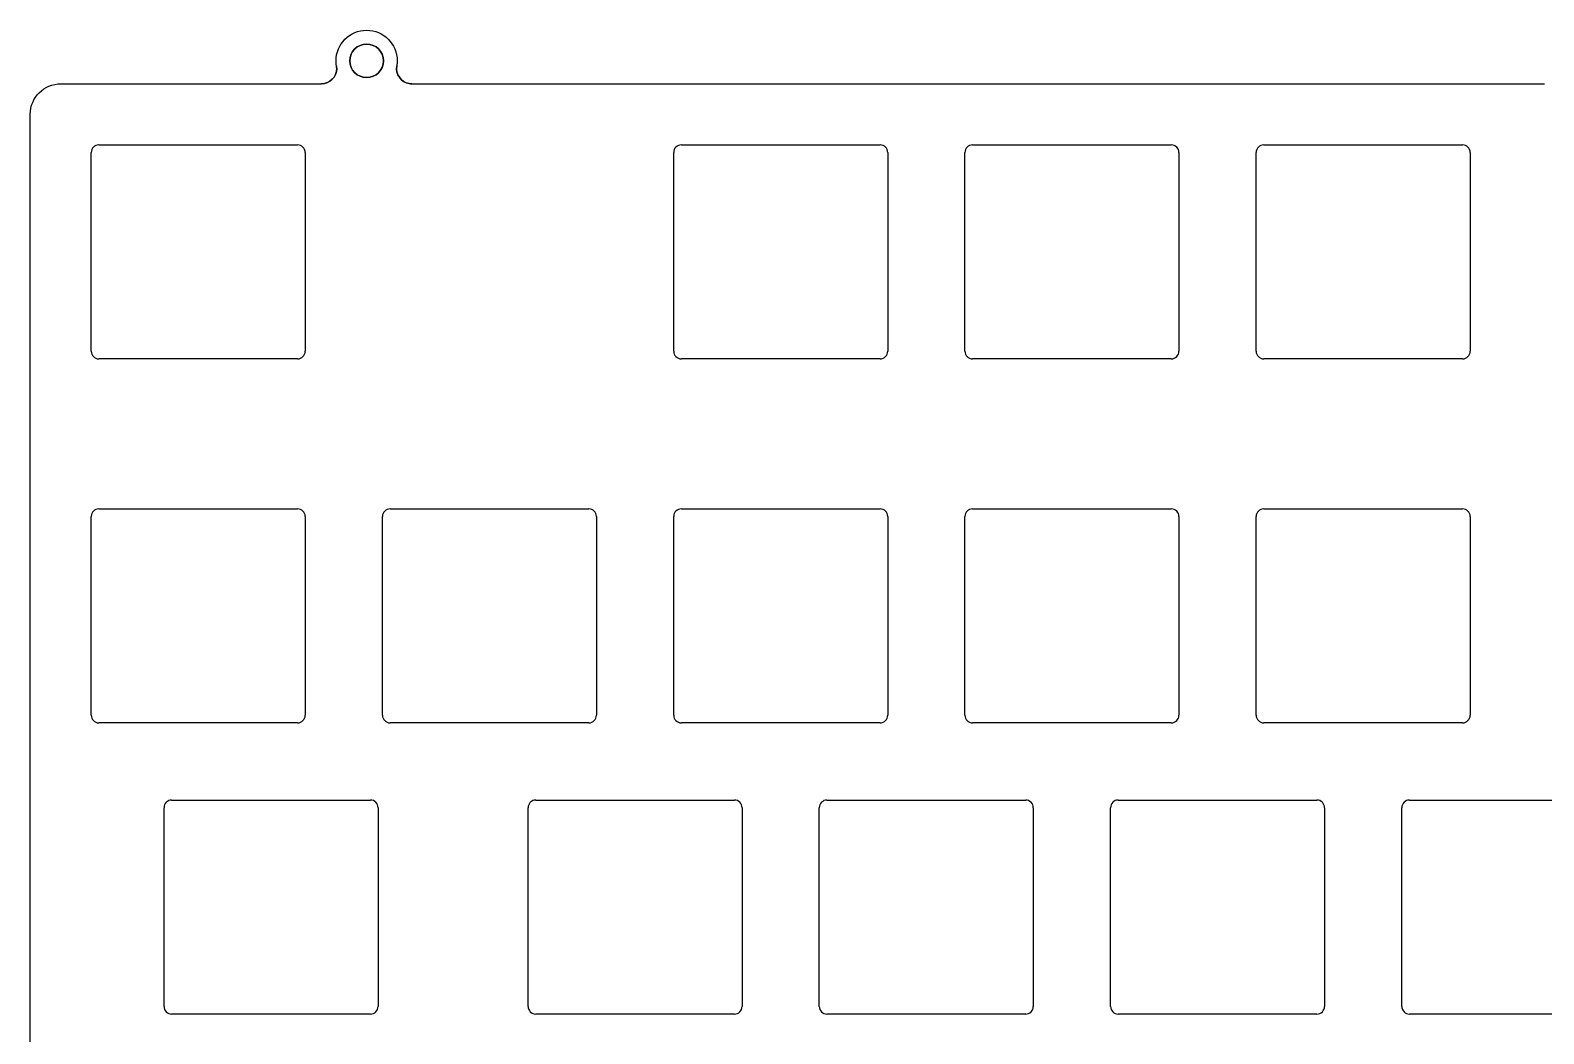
# Model space of a CAD drawing. Header units: inches. Extents: x 20 to 370, y 82 to 211.
# Drawn here: x 19.8 to 118.8, y 145.4 to 211 of the extents above; entities that cross this region are included whole.
import ezdxf

# ---------------------------------------------------------------- set-up
doc = ezdxf.new("R2010")
doc.units = ezdxf.units.IN
doc.header["$MEASUREMENT"] = 0
doc.layers.add('Layer 1', color=7, linetype='Continuous')

# ---------------------------------------------------------------- blocks, each defined once
blk = doc.blocks.new('block 29')
at = {"layer": 'Layer 1', "color": 250, "lineweight": 25, "true_color": 0x333333}
blk.add_lwpolyline([(43.827, 209.035), (43.827, 209.035)], dxfattribs=at)
blk = doc.blocks.new('block 30')
at = {"layer": 'Layer 1', "color": 250, "lineweight": 25, "true_color": 0x333333}
blk.add_lwpolyline([(41.827, 211.035), (41.827, 211.035)], dxfattribs=at)
blk = doc.blocks.new('block 31')
at = {"layer": 'Layer 1', "color": 250, "lineweight": 25, "true_color": 0x333333}
blk.add_lwpolyline([(39.827, 209.035), (39.827, 209.035)], dxfattribs=at)
blk = doc.blocks.new('block 32')
at = {"layer": 'Layer 1', "color": 250, "lineweight": 25, "true_color": 0x333333}
blk.add_lwpolyline([(39.869, 208.535), (39.869, 208.535)], dxfattribs=at)
blk = doc.blocks.new('block 38')
at = {"layer": 'Layer 1', "color": 250, "lineweight": 25, "true_color": 0x333333}
blk.add_lwpolyline([(40.727, 209.035), (40.727, 209.035)], dxfattribs=at)
blk = doc.blocks.new('block 39')
at = {"layer": 'Layer 1', "color": 250, "lineweight": 25, "true_color": 0x333333}
blk.add_lwpolyline([(41.827, 207.935), (41.827, 207.935)], dxfattribs=at)
blk = doc.blocks.new('block 40')
at = {"layer": 'Layer 1', "color": 250, "lineweight": 25, "true_color": 0x333333}
blk.add_lwpolyline([(42.927, 209.035), (42.927, 209.035)], dxfattribs=at)
blk = doc.blocks.new('block 91')
at = {"layer": 'Layer 1', "color": 250, "lineweight": 25, "true_color": 0x333333}
blk.add_lwpolyline([(43.785, 208.535), (43.785, 208.535)], dxfattribs=at)
blk = doc.blocks.new('block 92')
at = {"layer": 'Layer 1', "color": 250, "lineweight": 25, "true_color": 0x333333}
blk.add_lwpolyline([(44.785, 207.535), (44.785, 207.535)], dxfattribs=at)
blk = doc.blocks.new('block 93')
at = {"layer": 'Layer 1', "color": 250, "lineweight": 25, "true_color": 0x333333}
blk.add_lwpolyline([(39.827, 209.035), (39.827, 209.035)], dxfattribs=at)
blk = doc.blocks.new('block 94')
at = {"layer": 'Layer 1', "color": 250, "lineweight": 25, "true_color": 0x333333}
blk.add_lwpolyline([(38.869, 207.535), (38.869, 207.535)], dxfattribs=at)
blk = doc.blocks.new('block 95')
at = {"layer": 'Layer 1', "color": 250, "lineweight": 25, "true_color": 0x333333}
blk.add_lwpolyline([(21.827, 207.535), (21.827, 207.535)], dxfattribs=at)
blk = doc.blocks.new('block 96')
at = {"layer": 'Layer 1', "color": 250, "lineweight": 25, "true_color": 0x333333}
blk.add_lwpolyline([(19.827, 205.535), (19.827, 205.535)], dxfattribs=at)
blk = doc.blocks.new('block 104')
at = {"layer": 'Layer 1', "color": 250, "lineweight": 25, "true_color": 0x333333}
blk.add_lwpolyline([(42.927, 209.035), (42.927, 209.035)], dxfattribs=at)
blk = doc.blocks.new('block 105')
at = {"layer": 'Layer 1', "color": 250, "lineweight": 25, "true_color": 0x333333}
blk.add_lwpolyline([(41.827, 210.135), (41.827, 210.135)], dxfattribs=at)
blk = doc.blocks.new('block 186')
at = {"layer": 'Layer 1', "color": 250, "lineweight": 25, "true_color": 0x333333}
blk.add_open_spline([(39.827, 209.035), (39.827, 210.14), (40.723, 211.035), (41.827, 211.035), (42.932, 211.035), (43.827, 210.14), (43.827, 209.035)], degree=3, knots=[0, 0, 0, 0, 1, 1, 1, 2, 2, 2, 2], dxfattribs=at)
blk = doc.blocks.new('block 187')
at = {"layer": 'Layer 1', "color": 250, "lineweight": 25, "true_color": 0x333333}
blk.add_lwpolyline([(39.827, 209.035), (39.827, 209.035)], dxfattribs=at)
blk = doc.blocks.new('block 188')
at = {"layer": 'Layer 1', "color": 250, "lineweight": 25, "true_color": 0x333333}
blk.add_open_spline([(39.827, 209.035), (39.827, 210.14), (40.723, 211.035), (41.827, 211.035), (42.932, 211.035), (43.827, 210.14), (43.827, 209.035)], degree=3, knots=[0, 0, 0, 0, 1, 1, 1, 2, 2, 2, 2], dxfattribs=at)
blk = doc.blocks.new('block 189')
at = {"layer": 'Layer 1', "color": 250, "lineweight": 25, "true_color": 0x333333}
blk.add_lwpolyline([(43.827, 209.035), (43.827, 209.035)], dxfattribs=at)
blk = doc.blocks.new('block 190')
at = {"layer": 'Layer 1', "color": 250, "lineweight": 25, "true_color": 0x333333}
blk.add_open_spline([(43.827, 209.035), (43.827, 208.923), (43.818, 208.812), (43.799, 208.702)], degree=3, dxfattribs=at)
blk = doc.blocks.new('block 191')
at = {"layer": 'Layer 1', "color": 250, "lineweight": 25, "true_color": 0x333333}
blk.add_open_spline([(43.827, 209.035), (43.827, 208.923), (43.818, 208.812), (43.799, 208.702)], degree=3, dxfattribs=at)
blk = doc.blocks.new('block 192')
at = {"layer": 'Layer 1', "color": 250, "lineweight": 25, "true_color": 0x333333}
blk.add_lwpolyline([(43.799, 208.702), (43.799, 208.702)], dxfattribs=at)
blk = doc.blocks.new('block 193')
at = {"layer": 'Layer 1', "color": 250, "lineweight": 25, "true_color": 0x333333}
blk.add_open_spline([(39.869, 208.535), (39.869, 208.591), (39.865, 208.647), (39.855, 208.702)], degree=3, dxfattribs=at)
blk = doc.blocks.new('block 194')
at = {"layer": 'Layer 1', "color": 250, "lineweight": 25, "true_color": 0x333333}
blk.add_lwpolyline([(39.869, 208.535), (39.869, 208.535)], dxfattribs=at)
blk = doc.blocks.new('block 195')
at = {"layer": 'Layer 1', "color": 250, "lineweight": 25, "true_color": 0x333333}
blk.add_open_spline([(39.855, 208.702), (39.865, 208.647), (39.869, 208.591), (39.869, 208.535)], degree=3, dxfattribs=at)
blk = doc.blocks.new('block 196')
at = {"layer": 'Layer 1', "color": 250, "lineweight": 25, "true_color": 0x333333}
blk.add_lwpolyline([(39.855, 208.702), (39.855, 208.702)], dxfattribs=at)
blk = doc.blocks.new('block 208')
at = {"layer": 'Layer 1', "color": 250, "lineweight": 25, "true_color": 0x333333}
blk.add_open_spline([(40.727, 209.035), (40.727, 208.428), (41.22, 207.935), (41.827, 207.935), (42.435, 207.935), (42.927, 208.428), (42.927, 209.035)], degree=3, knots=[0, 0, 0, 0, 1, 1, 1, 2, 2, 2, 2], dxfattribs=at)
blk = doc.blocks.new('block 209')
at = {"layer": 'Layer 1', "color": 250, "lineweight": 25, "true_color": 0x333333}
blk.add_lwpolyline([(40.727, 209.035), (40.727, 209.035)], dxfattribs=at)
blk = doc.blocks.new('block 210')
at = {"layer": 'Layer 1', "color": 250, "lineweight": 25, "true_color": 0x333333}
blk.add_open_spline([(42.927, 209.035), (42.927, 208.428), (42.435, 207.935), (41.827, 207.935), (41.22, 207.935), (40.727, 208.428), (40.727, 209.035)], degree=3, knots=[0, 0, 0, 0, 1, 1, 1, 2, 2, 2, 2], dxfattribs=at)
blk = doc.blocks.new('block 211')
at = {"layer": 'Layer 1', "color": 250, "lineweight": 25, "true_color": 0x333333}
blk.add_lwpolyline([(42.927, 209.035), (42.927, 209.035)], dxfattribs=at)
blk = doc.blocks.new('block 249')
at = {"layer": 'Layer 1', "color": 250, "lineweight": 25, "true_color": 0x333333}
blk.add_lwpolyline([(19.827, 87.523), (19.827, 205.535)], dxfattribs=at)
blk = doc.blocks.new('block 250')
at = {"layer": 'Layer 1', "color": 250, "lineweight": 25, "true_color": 0x333333}
blk.add_open_spline([(19.827, 205.535), (19.827, 206.64), (20.723, 207.535), (21.827, 207.535)], degree=3, dxfattribs=at)
blk = doc.blocks.new('block 251')
at = {"layer": 'Layer 1', "color": 250, "lineweight": 25, "true_color": 0x333333}
blk.add_lwpolyline([(21.827, 207.535), (38.869, 207.535)], dxfattribs=at)
blk = doc.blocks.new('block 252')
at = {"layer": 'Layer 1', "color": 250, "lineweight": 25, "true_color": 0x333333}
blk.add_open_spline([(38.869, 207.535), (39.422, 207.535), (39.869, 207.983), (39.869, 208.535)], degree=3, dxfattribs=at)
blk = doc.blocks.new('block 253')
at = {"layer": 'Layer 1', "color": 250, "lineweight": 25, "true_color": 0x333333}
blk.add_open_spline([(39.855, 208.702), (39.837, 208.812), (39.827, 208.923), (39.827, 209.035)], degree=3, dxfattribs=at)
blk = doc.blocks.new('block 254')
at = {"layer": 'Layer 1', "color": 250, "lineweight": 25, "true_color": 0x333333}
blk.add_open_spline([(43.799, 208.702), (43.707, 208.157), (44.074, 207.641), (44.619, 207.549), (44.674, 207.54), (44.729, 207.535), (44.785, 207.535)], degree=3, knots=[0, 0, 0, 0, 1, 1, 1, 2, 2, 2, 2], dxfattribs=at)
blk = doc.blocks.new('block 255')
at = {"layer": 'Layer 1', "color": 250, "lineweight": 25, "true_color": 0x333333}
blk.add_lwpolyline([(44.785, 207.535), (118.869, 207.535)], dxfattribs=at)
blk = doc.blocks.new('block 287')
at = {"layer": 'Layer 1', "color": 250, "lineweight": 25, "true_color": 0x333333}
blk.add_open_spline([(42.927, 209.035), (42.927, 209.643), (42.435, 210.135), (41.827, 210.135), (41.22, 210.135), (40.727, 209.643), (40.727, 209.035)], degree=3, knots=[0, 0, 0, 0, 1, 1, 1, 2, 2, 2, 2], dxfattribs=at)
blk = doc.blocks.new('block 352')
at = {"layer": 'Layer 1', "color": 250, "lineweight": 25, "true_color": 0x333333}
blk.add_lwpolyline([(44.785, 207.535), (44.785, 207.535)], dxfattribs=at)
blk = doc.blocks.new('block 353')
at = {"layer": 'Layer 1', "color": 250, "lineweight": 25, "true_color": 0x333333}
blk.add_lwpolyline([(44.785, 207.535), (118.869, 207.535)], dxfattribs=at)
blk = doc.blocks.new('block 354')
at = {"layer": 'Layer 1', "color": 250, "lineweight": 25, "true_color": 0x333333}
blk.add_open_spline([(44.785, 207.535), (44.729, 207.535), (44.674, 207.54), (44.619, 207.549), (44.074, 207.641), (43.707, 208.157), (43.799, 208.702)], degree=3, knots=[0, 0, 0, 0, 1, 1, 1, 2, 2, 2, 2], dxfattribs=at)
blk = doc.blocks.new('block 355')
at = {"layer": 'Layer 1', "color": 250, "lineweight": 25, "true_color": 0x333333}
blk.add_open_spline([(39.855, 208.702), (39.837, 208.812), (39.827, 208.923), (39.827, 209.035)], degree=3, dxfattribs=at)
blk = doc.blocks.new('block 356')
at = {"layer": 'Layer 1', "color": 250, "lineweight": 25, "true_color": 0x333333}
blk.add_lwpolyline([(38.869, 207.535), (38.869, 207.535)], dxfattribs=at)
blk = doc.blocks.new('block 357')
at = {"layer": 'Layer 1', "color": 250, "lineweight": 25, "true_color": 0x333333}
blk.add_open_spline([(39.869, 208.535), (39.869, 207.983), (39.422, 207.535), (38.869, 207.535)], degree=3, dxfattribs=at)
blk = doc.blocks.new('block 358')
at = {"layer": 'Layer 1', "color": 250, "lineweight": 25, "true_color": 0x333333}
blk.add_lwpolyline([(21.827, 207.535), (21.827, 207.535)], dxfattribs=at)
blk = doc.blocks.new('block 359')
at = {"layer": 'Layer 1', "color": 250, "lineweight": 25, "true_color": 0x333333}
blk.add_lwpolyline([(21.827, 207.535), (38.869, 207.535)], dxfattribs=at)
blk = doc.blocks.new('block 360')
at = {"layer": 'Layer 1', "color": 250, "lineweight": 25, "true_color": 0x333333}
blk.add_lwpolyline([(19.827, 205.535), (19.827, 205.535)], dxfattribs=at)
blk = doc.blocks.new('block 361')
at = {"layer": 'Layer 1', "color": 250, "lineweight": 25, "true_color": 0x333333}
blk.add_open_spline([(19.827, 205.535), (19.827, 206.64), (20.723, 207.535), (21.827, 207.535)], degree=3, dxfattribs=at)
blk = doc.blocks.new('block 363')
at = {"layer": 'Layer 1', "color": 250, "lineweight": 25, "true_color": 0x333333}
blk.add_lwpolyline([(19.827, 87.523), (19.827, 205.535)], dxfattribs=at)
blk = doc.blocks.new('block 375')
at = {"layer": 'Layer 1', "color": 250, "lineweight": 25, "true_color": 0x333333}
blk.add_open_spline([(40.727, 209.035), (40.727, 209.643), (41.22, 210.135), (41.827, 210.135), (42.435, 210.135), (42.927, 209.643), (42.927, 209.035)], degree=3, knots=[0, 0, 0, 0, 1, 1, 1, 2, 2, 2, 2], dxfattribs=at)
blk = doc.blocks.new('block 439')
at = {"layer": 'Layer 1', "color": 250, "lineweight": 25, "true_color": 0x333333}
blk.add_lwpolyline([(100.513, 203.535), (113.512, 203.535)], dxfattribs=at)
blk = doc.blocks.new('block 440')
at = {"layer": 'Layer 1', "color": 250, "lineweight": 25, "true_color": 0x333333}
blk.add_lwpolyline([(114.012, 203.035), (114.012, 190.036)], dxfattribs=at)
blk = doc.blocks.new('block 441')
at = {"layer": 'Layer 1', "color": 250, "lineweight": 25, "true_color": 0x333333}
blk.add_lwpolyline([(113.512, 189.536), (100.513, 189.536)], dxfattribs=at)
blk = doc.blocks.new('block 442')
at = {"layer": 'Layer 1', "color": 250, "lineweight": 25, "true_color": 0x333333}
blk.add_lwpolyline([(100.013, 190.036), (100.013, 203.035)], dxfattribs=at)
blk = doc.blocks.new('block 443')
at = {"layer": 'Layer 1', "color": 250, "lineweight": 25, "true_color": 0x333333}
blk.add_lwpolyline([(81.463, 203.535), (94.462, 203.535)], dxfattribs=at)
blk = doc.blocks.new('block 444')
at = {"layer": 'Layer 1', "color": 250, "lineweight": 25, "true_color": 0x333333}
blk.add_lwpolyline([(94.962, 203.035), (94.962, 190.036)], dxfattribs=at)
blk = doc.blocks.new('block 445')
at = {"layer": 'Layer 1', "color": 250, "lineweight": 25, "true_color": 0x333333}
blk.add_lwpolyline([(94.462, 189.536), (81.463, 189.536)], dxfattribs=at)
blk = doc.blocks.new('block 446')
at = {"layer": 'Layer 1', "color": 250, "lineweight": 25, "true_color": 0x333333}
blk.add_lwpolyline([(80.963, 190.036), (80.963, 203.035)], dxfattribs=at)
blk = doc.blocks.new('block 447')
at = {"layer": 'Layer 1', "color": 250, "lineweight": 25, "true_color": 0x333333}
blk.add_lwpolyline([(62.413, 203.535), (75.412, 203.535)], dxfattribs=at)
blk = doc.blocks.new('block 448')
at = {"layer": 'Layer 1', "color": 250, "lineweight": 25, "true_color": 0x333333}
blk.add_lwpolyline([(75.912, 203.035), (75.912, 190.036)], dxfattribs=at)
blk = doc.blocks.new('block 449')
at = {"layer": 'Layer 1', "color": 250, "lineweight": 25, "true_color": 0x333333}
blk.add_lwpolyline([(75.412, 189.536), (62.413, 189.536)], dxfattribs=at)
blk = doc.blocks.new('block 450')
at = {"layer": 'Layer 1', "color": 250, "lineweight": 25, "true_color": 0x333333}
blk.add_lwpolyline([(61.913, 190.036), (61.913, 203.035)], dxfattribs=at)
blk = doc.blocks.new('block 475')
at = {"layer": 'Layer 1', "color": 250, "lineweight": 25, "true_color": 0x333333}
blk.add_lwpolyline([(42.575, 160.173), (42.575, 147.173)], dxfattribs=at)
blk = doc.blocks.new('block 476')
at = {"layer": 'Layer 1', "color": 250, "lineweight": 25, "true_color": 0x333333}
blk.add_lwpolyline([(42.075, 146.673), (29.075, 146.673)], dxfattribs=at)
blk = doc.blocks.new('block 477')
at = {"layer": 'Layer 1', "color": 250, "lineweight": 25, "true_color": 0x333333}
blk.add_lwpolyline([(28.575, 147.173), (28.575, 160.173)], dxfattribs=at)
blk = doc.blocks.new('block 478')
at = {"layer": 'Layer 1', "color": 250, "lineweight": 25, "true_color": 0x333333}
blk.add_lwpolyline([(29.075, 160.673), (42.075, 160.673)], dxfattribs=at)
blk = doc.blocks.new('block 519')
at = {"layer": 'Layer 1', "color": 250, "lineweight": 25, "true_color": 0x333333}
blk.add_lwpolyline([(100.013, 166.223), (100.013, 179.223)], dxfattribs=at)
blk = doc.blocks.new('block 520')
at = {"layer": 'Layer 1', "color": 250, "lineweight": 25, "true_color": 0x333333}
blk.add_lwpolyline([(100.513, 179.723), (113.512, 179.723)], dxfattribs=at)
blk = doc.blocks.new('block 521')
at = {"layer": 'Layer 1', "color": 250, "lineweight": 25, "true_color": 0x333333}
blk.add_lwpolyline([(114.012, 179.223), (114.012, 166.223)], dxfattribs=at)
blk = doc.blocks.new('block 522')
at = {"layer": 'Layer 1', "color": 250, "lineweight": 25, "true_color": 0x333333}
blk.add_lwpolyline([(113.512, 165.723), (100.513, 165.723)], dxfattribs=at)
blk = doc.blocks.new('block 523')
at = {"layer": 'Layer 1', "color": 250, "lineweight": 25, "true_color": 0x333333}
blk.add_lwpolyline([(80.963, 166.223), (80.963, 179.223)], dxfattribs=at)
blk = doc.blocks.new('block 524')
at = {"layer": 'Layer 1', "color": 250, "lineweight": 25, "true_color": 0x333333}
blk.add_lwpolyline([(81.463, 179.723), (94.462, 179.723)], dxfattribs=at)
blk = doc.blocks.new('block 525')
at = {"layer": 'Layer 1', "color": 250, "lineweight": 25, "true_color": 0x333333}
blk.add_lwpolyline([(94.962, 179.223), (94.962, 166.223)], dxfattribs=at)
blk = doc.blocks.new('block 526')
at = {"layer": 'Layer 1', "color": 250, "lineweight": 25, "true_color": 0x333333}
blk.add_lwpolyline([(94.462, 165.723), (81.463, 165.723)], dxfattribs=at)
blk = doc.blocks.new('block 527')
at = {"layer": 'Layer 1', "color": 250, "lineweight": 25, "true_color": 0x333333}
blk.add_lwpolyline([(61.913, 166.223), (61.913, 179.223)], dxfattribs=at)
blk = doc.blocks.new('block 528')
at = {"layer": 'Layer 1', "color": 250, "lineweight": 25, "true_color": 0x333333}
blk.add_lwpolyline([(62.413, 179.723), (75.412, 179.723)], dxfattribs=at)
blk = doc.blocks.new('block 529')
at = {"layer": 'Layer 1', "color": 250, "lineweight": 25, "true_color": 0x333333}
blk.add_lwpolyline([(75.912, 179.223), (75.912, 166.223)], dxfattribs=at)
blk = doc.blocks.new('block 530')
at = {"layer": 'Layer 1', "color": 250, "lineweight": 25, "true_color": 0x333333}
blk.add_lwpolyline([(75.412, 165.723), (62.413, 165.723)], dxfattribs=at)
blk = doc.blocks.new('block 531')
at = {"layer": 'Layer 1', "color": 250, "lineweight": 25, "true_color": 0x333333}
blk.add_lwpolyline([(42.863, 166.223), (42.863, 179.223)], dxfattribs=at)
blk = doc.blocks.new('block 532')
at = {"layer": 'Layer 1', "color": 250, "lineweight": 25, "true_color": 0x333333}
blk.add_lwpolyline([(43.363, 179.723), (56.362, 179.723)], dxfattribs=at)
blk = doc.blocks.new('block 533')
at = {"layer": 'Layer 1', "color": 250, "lineweight": 25, "true_color": 0x333333}
blk.add_lwpolyline([(56.862, 179.223), (56.862, 166.223)], dxfattribs=at)
blk = doc.blocks.new('block 534')
at = {"layer": 'Layer 1', "color": 250, "lineweight": 25, "true_color": 0x333333}
blk.add_lwpolyline([(56.362, 165.723), (43.363, 165.723)], dxfattribs=at)
blk = doc.blocks.new('block 535')
at = {"layer": 'Layer 1', "color": 250, "lineweight": 25, "true_color": 0x333333}
blk.add_lwpolyline([(23.812, 166.223), (23.812, 179.223)], dxfattribs=at)
blk = doc.blocks.new('block 536')
at = {"layer": 'Layer 1', "color": 250, "lineweight": 25, "true_color": 0x333333}
blk.add_lwpolyline([(24.312, 179.723), (37.312, 179.723)], dxfattribs=at)
blk = doc.blocks.new('block 537')
at = {"layer": 'Layer 1', "color": 250, "lineweight": 25, "true_color": 0x333333}
blk.add_lwpolyline([(37.812, 179.223), (37.812, 166.223)], dxfattribs=at)
blk = doc.blocks.new('block 538')
at = {"layer": 'Layer 1', "color": 250, "lineweight": 25, "true_color": 0x333333}
blk.add_lwpolyline([(37.312, 165.723), (24.312, 165.723)], dxfattribs=at)
blk = doc.blocks.new('block 583')
at = {"layer": 'Layer 1', "color": 250, "lineweight": 25, "true_color": 0x333333}
blk.add_lwpolyline([(109.538, 147.173), (109.538, 160.173)], dxfattribs=at)
blk = doc.blocks.new('block 584')
at = {"layer": 'Layer 1', "color": 250, "lineweight": 25, "true_color": 0x333333}
blk.add_lwpolyline([(110.038, 160.673), (123.037, 160.673)], dxfattribs=at)
blk = doc.blocks.new('block 586')
at = {"layer": 'Layer 1', "color": 250, "lineweight": 25, "true_color": 0x333333}
blk.add_lwpolyline([(123.037, 146.673), (110.038, 146.673)], dxfattribs=at)
blk = doc.blocks.new('block 587')
at = {"layer": 'Layer 1', "color": 250, "lineweight": 25, "true_color": 0x333333}
blk.add_lwpolyline([(90.488, 147.173), (90.488, 160.173)], dxfattribs=at)
blk = doc.blocks.new('block 588')
at = {"layer": 'Layer 1', "color": 250, "lineweight": 25, "true_color": 0x333333}
blk.add_lwpolyline([(90.988, 160.673), (103.987, 160.673)], dxfattribs=at)
blk = doc.blocks.new('block 589')
at = {"layer": 'Layer 1', "color": 250, "lineweight": 25, "true_color": 0x333333}
blk.add_lwpolyline([(104.487, 160.173), (104.487, 147.173)], dxfattribs=at)
blk = doc.blocks.new('block 590')
at = {"layer": 'Layer 1', "color": 250, "lineweight": 25, "true_color": 0x333333}
blk.add_lwpolyline([(103.987, 146.673), (90.988, 146.673)], dxfattribs=at)
blk = doc.blocks.new('block 591')
at = {"layer": 'Layer 1', "color": 250, "lineweight": 25, "true_color": 0x333333}
blk.add_lwpolyline([(71.438, 147.173), (71.438, 160.173)], dxfattribs=at)
blk = doc.blocks.new('block 592')
at = {"layer": 'Layer 1', "color": 250, "lineweight": 25, "true_color": 0x333333}
blk.add_lwpolyline([(71.938, 160.673), (84.937, 160.673)], dxfattribs=at)
blk = doc.blocks.new('block 593')
at = {"layer": 'Layer 1', "color": 250, "lineweight": 25, "true_color": 0x333333}
blk.add_lwpolyline([(85.437, 160.173), (85.437, 147.173)], dxfattribs=at)
blk = doc.blocks.new('block 594')
at = {"layer": 'Layer 1', "color": 250, "lineweight": 25, "true_color": 0x333333}
blk.add_lwpolyline([(84.937, 146.673), (71.938, 146.673)], dxfattribs=at)
blk = doc.blocks.new('block 595')
at = {"layer": 'Layer 1', "color": 250, "lineweight": 25, "true_color": 0x333333}
blk.add_lwpolyline([(52.388, 147.173), (52.388, 160.173)], dxfattribs=at)
blk = doc.blocks.new('block 596')
at = {"layer": 'Layer 1', "color": 250, "lineweight": 25, "true_color": 0x333333}
blk.add_lwpolyline([(52.888, 160.673), (65.887, 160.673)], dxfattribs=at)
blk = doc.blocks.new('block 597')
at = {"layer": 'Layer 1', "color": 250, "lineweight": 25, "true_color": 0x333333}
blk.add_lwpolyline([(66.387, 160.173), (66.387, 147.173)], dxfattribs=at)
blk = doc.blocks.new('block 598')
at = {"layer": 'Layer 1', "color": 250, "lineweight": 25, "true_color": 0x333333}
blk.add_lwpolyline([(65.887, 146.673), (52.888, 146.673)], dxfattribs=at)
blk = doc.blocks.new('block 703')
at = {"layer": 'Layer 1', "color": 250, "lineweight": 25, "true_color": 0x333333}
blk.add_lwpolyline([(24.312, 203.535), (37.311, 203.535)], dxfattribs=at)
blk = doc.blocks.new('block 704')
at = {"layer": 'Layer 1', "color": 250, "lineweight": 25, "true_color": 0x333333}
blk.add_lwpolyline([(37.811, 203.035), (37.811, 190.036)], dxfattribs=at)
blk = doc.blocks.new('block 705')
at = {"layer": 'Layer 1', "color": 250, "lineweight": 25, "true_color": 0x333333}
blk.add_lwpolyline([(37.311, 189.536), (24.312, 189.536)], dxfattribs=at)
blk = doc.blocks.new('block 706')
at = {"layer": 'Layer 1', "color": 250, "lineweight": 25, "true_color": 0x333333}
blk.add_lwpolyline([(23.812, 190.036), (23.812, 203.035)], dxfattribs=at)
blk = doc.blocks.new('block 807')
at = {"layer": 'Layer 1', "color": 250, "lineweight": 25, "true_color": 0x333333}
blk.add_open_spline([(100.513, 203.535), (100.236, 203.535), (100.013, 203.311), (100.013, 203.035)], degree=3, dxfattribs=at)
blk = doc.blocks.new('block 808')
at = {"layer": 'Layer 1', "color": 250, "lineweight": 25, "true_color": 0x333333}
blk.add_open_spline([(114.012, 203.035), (114.012, 203.311), (113.788, 203.535), (113.512, 203.535)], degree=3, dxfattribs=at)
blk = doc.blocks.new('block 809')
at = {"layer": 'Layer 1', "color": 250, "lineweight": 25, "true_color": 0x333333}
blk.add_open_spline([(113.512, 189.536), (113.788, 189.536), (114.012, 189.76), (114.012, 190.036)], degree=3, dxfattribs=at)
blk = doc.blocks.new('block 810')
at = {"layer": 'Layer 1', "color": 250, "lineweight": 25, "true_color": 0x333333}
blk.add_open_spline([(100.013, 190.036), (100.013, 189.76), (100.236, 189.536), (100.513, 189.536)], degree=3, dxfattribs=at)
blk = doc.blocks.new('block 811')
at = {"layer": 'Layer 1', "color": 250, "lineweight": 25, "true_color": 0x333333}
blk.add_open_spline([(81.463, 203.535), (81.186, 203.535), (80.963, 203.311), (80.963, 203.035)], degree=3, dxfattribs=at)
blk = doc.blocks.new('block 812')
at = {"layer": 'Layer 1', "color": 250, "lineweight": 25, "true_color": 0x333333}
blk.add_open_spline([(94.962, 203.035), (94.962, 203.311), (94.738, 203.535), (94.462, 203.535)], degree=3, dxfattribs=at)
blk = doc.blocks.new('block 813')
at = {"layer": 'Layer 1', "color": 250, "lineweight": 25, "true_color": 0x333333}
blk.add_open_spline([(94.462, 189.536), (94.738, 189.536), (94.962, 189.76), (94.962, 190.036)], degree=3, dxfattribs=at)
blk = doc.blocks.new('block 814')
at = {"layer": 'Layer 1', "color": 250, "lineweight": 25, "true_color": 0x333333}
blk.add_open_spline([(80.963, 190.036), (80.963, 189.76), (81.186, 189.536), (81.463, 189.536)], degree=3, dxfattribs=at)
blk = doc.blocks.new('block 815')
at = {"layer": 'Layer 1', "color": 250, "lineweight": 25, "true_color": 0x333333}
blk.add_open_spline([(62.413, 203.535), (62.136, 203.535), (61.913, 203.311), (61.913, 203.035)], degree=3, dxfattribs=at)
blk = doc.blocks.new('block 816')
at = {"layer": 'Layer 1', "color": 250, "lineweight": 25, "true_color": 0x333333}
blk.add_open_spline([(75.912, 203.035), (75.912, 203.311), (75.688, 203.535), (75.412, 203.535)], degree=3, dxfattribs=at)
blk = doc.blocks.new('block 817')
at = {"layer": 'Layer 1', "color": 250, "lineweight": 25, "true_color": 0x333333}
blk.add_open_spline([(75.412, 189.536), (75.688, 189.536), (75.912, 189.76), (75.912, 190.036)], degree=3, dxfattribs=at)
blk = doc.blocks.new('block 818')
at = {"layer": 'Layer 1', "color": 250, "lineweight": 25, "true_color": 0x333333}
blk.add_open_spline([(61.913, 190.036), (61.913, 189.76), (62.136, 189.536), (62.413, 189.536)], degree=3, dxfattribs=at)
blk = doc.blocks.new('block 842')
at = {"layer": 'Layer 1', "color": 250, "lineweight": 25, "true_color": 0x333333}
blk.add_open_spline([(42.575, 160.173), (42.575, 160.449), (42.351, 160.673), (42.075, 160.673)], degree=3, dxfattribs=at)
blk = doc.blocks.new('block 843')
at = {"layer": 'Layer 1', "color": 250, "lineweight": 25, "true_color": 0x333333}
blk.add_open_spline([(42.075, 146.673), (42.351, 146.673), (42.575, 146.897), (42.575, 147.173)], degree=3, dxfattribs=at)
blk = doc.blocks.new('block 844')
at = {"layer": 'Layer 1', "color": 250, "lineweight": 25, "true_color": 0x333333}
blk.add_open_spline([(28.575, 147.173), (28.575, 146.897), (28.799, 146.673), (29.075, 146.673)], degree=3, dxfattribs=at)
blk = doc.blocks.new('block 845')
at = {"layer": 'Layer 1', "color": 250, "lineweight": 25, "true_color": 0x333333}
blk.add_open_spline([(29.075, 160.673), (28.799, 160.673), (28.575, 160.449), (28.575, 160.173)], degree=3, dxfattribs=at)
blk = doc.blocks.new('block 886')
at = {"layer": 'Layer 1', "color": 250, "lineweight": 25, "true_color": 0x333333}
blk.add_open_spline([(100.013, 166.223), (100.013, 165.947), (100.236, 165.723), (100.513, 165.723)], degree=3, dxfattribs=at)
blk = doc.blocks.new('block 887')
at = {"layer": 'Layer 1', "color": 250, "lineweight": 25, "true_color": 0x333333}
blk.add_open_spline([(100.513, 179.723), (100.236, 179.723), (100.013, 179.499), (100.013, 179.223)], degree=3, dxfattribs=at)
blk = doc.blocks.new('block 888')
at = {"layer": 'Layer 1', "color": 250, "lineweight": 25, "true_color": 0x333333}
blk.add_open_spline([(114.012, 179.223), (114.012, 179.499), (113.788, 179.723), (113.512, 179.723)], degree=3, dxfattribs=at)
blk = doc.blocks.new('block 889')
at = {"layer": 'Layer 1', "color": 250, "lineweight": 25, "true_color": 0x333333}
blk.add_open_spline([(113.512, 165.723), (113.788, 165.723), (114.012, 165.947), (114.012, 166.223)], degree=3, dxfattribs=at)
blk = doc.blocks.new('block 890')
at = {"layer": 'Layer 1', "color": 250, "lineweight": 25, "true_color": 0x333333}
blk.add_open_spline([(80.963, 166.223), (80.963, 165.947), (81.186, 165.723), (81.463, 165.723)], degree=3, dxfattribs=at)
blk = doc.blocks.new('block 891')
at = {"layer": 'Layer 1', "color": 250, "lineweight": 25, "true_color": 0x333333}
blk.add_open_spline([(81.463, 179.723), (81.186, 179.723), (80.963, 179.499), (80.963, 179.223)], degree=3, dxfattribs=at)
blk = doc.blocks.new('block 892')
at = {"layer": 'Layer 1', "color": 250, "lineweight": 25, "true_color": 0x333333}
blk.add_open_spline([(94.962, 179.223), (94.962, 179.499), (94.738, 179.723), (94.462, 179.723)], degree=3, dxfattribs=at)
blk = doc.blocks.new('block 893')
at = {"layer": 'Layer 1', "color": 250, "lineweight": 25, "true_color": 0x333333}
blk.add_open_spline([(94.462, 165.723), (94.738, 165.723), (94.962, 165.947), (94.962, 166.223)], degree=3, dxfattribs=at)
blk = doc.blocks.new('block 894')
at = {"layer": 'Layer 1', "color": 250, "lineweight": 25, "true_color": 0x333333}
blk.add_open_spline([(61.913, 166.223), (61.913, 165.947), (62.136, 165.723), (62.413, 165.723)], degree=3, dxfattribs=at)
blk = doc.blocks.new('block 895')
at = {"layer": 'Layer 1', "color": 250, "lineweight": 25, "true_color": 0x333333}
blk.add_open_spline([(62.413, 179.723), (62.136, 179.723), (61.913, 179.499), (61.913, 179.223)], degree=3, dxfattribs=at)
blk = doc.blocks.new('block 896')
at = {"layer": 'Layer 1', "color": 250, "lineweight": 25, "true_color": 0x333333}
blk.add_open_spline([(75.912, 179.223), (75.912, 179.499), (75.688, 179.723), (75.412, 179.723)], degree=3, dxfattribs=at)
blk = doc.blocks.new('block 897')
at = {"layer": 'Layer 1', "color": 250, "lineweight": 25, "true_color": 0x333333}
blk.add_open_spline([(75.412, 165.723), (75.688, 165.723), (75.912, 165.947), (75.912, 166.223)], degree=3, dxfattribs=at)
blk = doc.blocks.new('block 898')
at = {"layer": 'Layer 1', "color": 250, "lineweight": 25, "true_color": 0x333333}
blk.add_open_spline([(42.863, 166.223), (42.863, 165.947), (43.086, 165.723), (43.363, 165.723)], degree=3, dxfattribs=at)
blk = doc.blocks.new('block 899')
at = {"layer": 'Layer 1', "color": 250, "lineweight": 25, "true_color": 0x333333}
blk.add_open_spline([(43.363, 179.723), (43.086, 179.723), (42.863, 179.499), (42.863, 179.223)], degree=3, dxfattribs=at)
blk = doc.blocks.new('block 900')
at = {"layer": 'Layer 1', "color": 250, "lineweight": 25, "true_color": 0x333333}
blk.add_open_spline([(56.862, 179.223), (56.862, 179.499), (56.638, 179.723), (56.362, 179.723)], degree=3, dxfattribs=at)
blk = doc.blocks.new('block 901')
at = {"layer": 'Layer 1', "color": 250, "lineweight": 25, "true_color": 0x333333}
blk.add_open_spline([(56.362, 165.723), (56.638, 165.723), (56.862, 165.947), (56.862, 166.223)], degree=3, dxfattribs=at)
blk = doc.blocks.new('block 902')
at = {"layer": 'Layer 1', "color": 250, "lineweight": 25, "true_color": 0x333333}
blk.add_open_spline([(23.812, 166.223), (23.812, 165.947), (24.036, 165.723), (24.312, 165.723)], degree=3, dxfattribs=at)
blk = doc.blocks.new('block 903')
at = {"layer": 'Layer 1', "color": 250, "lineweight": 25, "true_color": 0x333333}
blk.add_open_spline([(24.312, 179.723), (24.036, 179.723), (23.812, 179.499), (23.812, 179.223)], degree=3, dxfattribs=at)
blk = doc.blocks.new('block 904')
at = {"layer": 'Layer 1', "color": 250, "lineweight": 25, "true_color": 0x333333}
blk.add_open_spline([(37.812, 179.223), (37.812, 179.499), (37.588, 179.723), (37.312, 179.723)], degree=3, dxfattribs=at)
blk = doc.blocks.new('block 905')
at = {"layer": 'Layer 1', "color": 250, "lineweight": 25, "true_color": 0x333333}
blk.add_open_spline([(37.312, 165.723), (37.588, 165.723), (37.812, 165.947), (37.812, 166.223)], degree=3, dxfattribs=at)
blk = doc.blocks.new('block 950')
at = {"layer": 'Layer 1', "color": 250, "lineweight": 25, "true_color": 0x333333}
blk.add_open_spline([(109.538, 147.173), (109.538, 146.897), (109.761, 146.673), (110.038, 146.673)], degree=3, dxfattribs=at)
blk = doc.blocks.new('block 951')
at = {"layer": 'Layer 1', "color": 250, "lineweight": 25, "true_color": 0x333333}
blk.add_open_spline([(110.038, 160.673), (109.761, 160.673), (109.538, 160.449), (109.538, 160.173)], degree=3, dxfattribs=at)
blk = doc.blocks.new('block 954')
at = {"layer": 'Layer 1', "color": 250, "lineweight": 25, "true_color": 0x333333}
blk.add_open_spline([(90.488, 147.173), (90.488, 146.897), (90.711, 146.673), (90.988, 146.673)], degree=3, dxfattribs=at)
blk = doc.blocks.new('block 955')
at = {"layer": 'Layer 1', "color": 250, "lineweight": 25, "true_color": 0x333333}
blk.add_open_spline([(90.988, 160.673), (90.711, 160.673), (90.488, 160.449), (90.488, 160.173)], degree=3, dxfattribs=at)
blk = doc.blocks.new('block 956')
at = {"layer": 'Layer 1', "color": 250, "lineweight": 25, "true_color": 0x333333}
blk.add_open_spline([(104.487, 160.173), (104.487, 160.449), (104.263, 160.673), (103.987, 160.673)], degree=3, dxfattribs=at)
blk = doc.blocks.new('block 957')
at = {"layer": 'Layer 1', "color": 250, "lineweight": 25, "true_color": 0x333333}
blk.add_open_spline([(103.987, 146.673), (104.263, 146.673), (104.487, 146.897), (104.487, 147.173)], degree=3, dxfattribs=at)
blk = doc.blocks.new('block 958')
at = {"layer": 'Layer 1', "color": 250, "lineweight": 25, "true_color": 0x333333}
blk.add_open_spline([(71.438, 147.173), (71.438, 146.897), (71.661, 146.673), (71.938, 146.673)], degree=3, dxfattribs=at)
blk = doc.blocks.new('block 959')
at = {"layer": 'Layer 1', "color": 250, "lineweight": 25, "true_color": 0x333333}
blk.add_open_spline([(71.938, 160.673), (71.661, 160.673), (71.438, 160.449), (71.438, 160.173)], degree=3, dxfattribs=at)
blk = doc.blocks.new('block 960')
at = {"layer": 'Layer 1', "color": 250, "lineweight": 25, "true_color": 0x333333}
blk.add_open_spline([(85.437, 160.173), (85.437, 160.449), (85.213, 160.673), (84.937, 160.673)], degree=3, dxfattribs=at)
blk = doc.blocks.new('block 961')
at = {"layer": 'Layer 1', "color": 250, "lineweight": 25, "true_color": 0x333333}
blk.add_open_spline([(84.937, 146.673), (85.213, 146.673), (85.437, 146.897), (85.437, 147.173)], degree=3, dxfattribs=at)
blk = doc.blocks.new('block 962')
at = {"layer": 'Layer 1', "color": 250, "lineweight": 25, "true_color": 0x333333}
blk.add_open_spline([(52.388, 147.173), (52.388, 146.897), (52.611, 146.673), (52.888, 146.673)], degree=3, dxfattribs=at)
blk = doc.blocks.new('block 963')
at = {"layer": 'Layer 1', "color": 250, "lineweight": 25, "true_color": 0x333333}
blk.add_open_spline([(52.888, 160.673), (52.611, 160.673), (52.388, 160.449), (52.388, 160.173)], degree=3, dxfattribs=at)
blk = doc.blocks.new('block 964')
at = {"layer": 'Layer 1', "color": 250, "lineweight": 25, "true_color": 0x333333}
blk.add_open_spline([(66.387, 160.173), (66.387, 160.449), (66.163, 160.673), (65.887, 160.673)], degree=3, dxfattribs=at)
blk = doc.blocks.new('block 965')
at = {"layer": 'Layer 1', "color": 250, "lineweight": 25, "true_color": 0x333333}
blk.add_open_spline([(65.887, 146.673), (66.163, 146.673), (66.387, 146.897), (66.387, 147.173)], degree=3, dxfattribs=at)
blk = doc.blocks.new('block 1066')
at = {"layer": 'Layer 1', "color": 250, "lineweight": 25, "true_color": 0x333333}
blk.add_open_spline([(24.312, 203.535), (24.036, 203.535), (23.812, 203.311), (23.812, 203.035)], degree=3, dxfattribs=at)
blk = doc.blocks.new('block 1067')
at = {"layer": 'Layer 1', "color": 250, "lineweight": 25, "true_color": 0x333333}
blk.add_open_spline([(37.811, 203.035), (37.811, 203.311), (37.588, 203.535), (37.311, 203.535)], degree=3, dxfattribs=at)
blk = doc.blocks.new('block 1068')
at = {"layer": 'Layer 1', "color": 250, "lineweight": 25, "true_color": 0x333333}
blk.add_open_spline([(37.311, 189.536), (37.588, 189.536), (37.811, 189.76), (37.811, 190.036)], degree=3, dxfattribs=at)
blk = doc.blocks.new('block 1069')
at = {"layer": 'Layer 1', "color": 250, "lineweight": 25, "true_color": 0x333333}
blk.add_open_spline([(23.812, 190.036), (23.812, 189.76), (24.036, 189.536), (24.312, 189.536)], degree=3, dxfattribs=at)

msp = doc.modelspace()

# ---------------------------------------------------------------- block references
at = {"layer": 'Layer 1'}
for name in ['block 186', 'block 188', 'block 30', 'block 287', 'block 375', 'block 105', 'block 31', 'block 93', 'block 187', 'block 253', 'block 355', 'block 38', 'block 208', 'block 209', 'block 210', 'block 40', 'block 104', 'block 211', 'block 190', 'block 191', 'block 29', 'block 189', 'block 252', 'block 357', 'block 193', 'block 195', 'block 196', 'block 32', 'block 194', 'block 39', 'block 254', 'block 354', 'block 91', 'block 192', 'block 250', 'block 361', 'block 95', 'block 251', 'block 358', 'block 359', 'block 94', 'block 356', 'block 92', 'block 255', 'block 352', 'block 353', 'block 96', 'block 249', 'block 360', 'block 363', 'block 1066', 'block 706', 'block 703', 'block 1067', 'block 704', 'block 815', 'block 450', 'block 447', 'block 816', 'block 448', 'block 811', 'block 446', 'block 443', 'block 812', 'block 444', 'block 807', 'block 442', 'block 439', 'block 808', 'block 440', 'block 1069', 'block 705', 'block 1068', 'block 818', 'block 449', 'block 817', 'block 814', 'block 445', 'block 813', 'block 810', 'block 441', 'block 809', 'block 903', 'block 535', 'block 536', 'block 904', 'block 537', 'block 899', 'block 531', 'block 532', 'block 900', 'block 533', 'block 895', 'block 527', 'block 528', 'block 896', 'block 529', 'block 891', 'block 523', 'block 524', 'block 892', 'block 525', 'block 887', 'block 519', 'block 520', 'block 888', 'block 521', 'block 902', 'block 538', 'block 905', 'block 898', 'block 534', 'block 901', 'block 894', 'block 530', 'block 897', 'block 890', 'block 526', 'block 893', 'block 886', 'block 522', 'block 889', 'block 845', 'block 478', 'block 842', 'block 963', 'block 596', 'block 964', 'block 959', 'block 592', 'block 960', 'block 955', 'block 588', 'block 956', 'block 951', 'block 584', 'block 477', 'block 475', 'block 595', 'block 597', 'block 591', 'block 593', 'block 587', 'block 589', 'block 583', 'block 844', 'block 476', 'block 843', 'block 962', 'block 598', 'block 965', 'block 958', 'block 594', 'block 961', 'block 954', 'block 590', 'block 957', 'block 950', 'block 586']:
    msp.add_blockref(name, (0, 0), dxfattribs=at)

doc.saveas('drawing.dxf')
